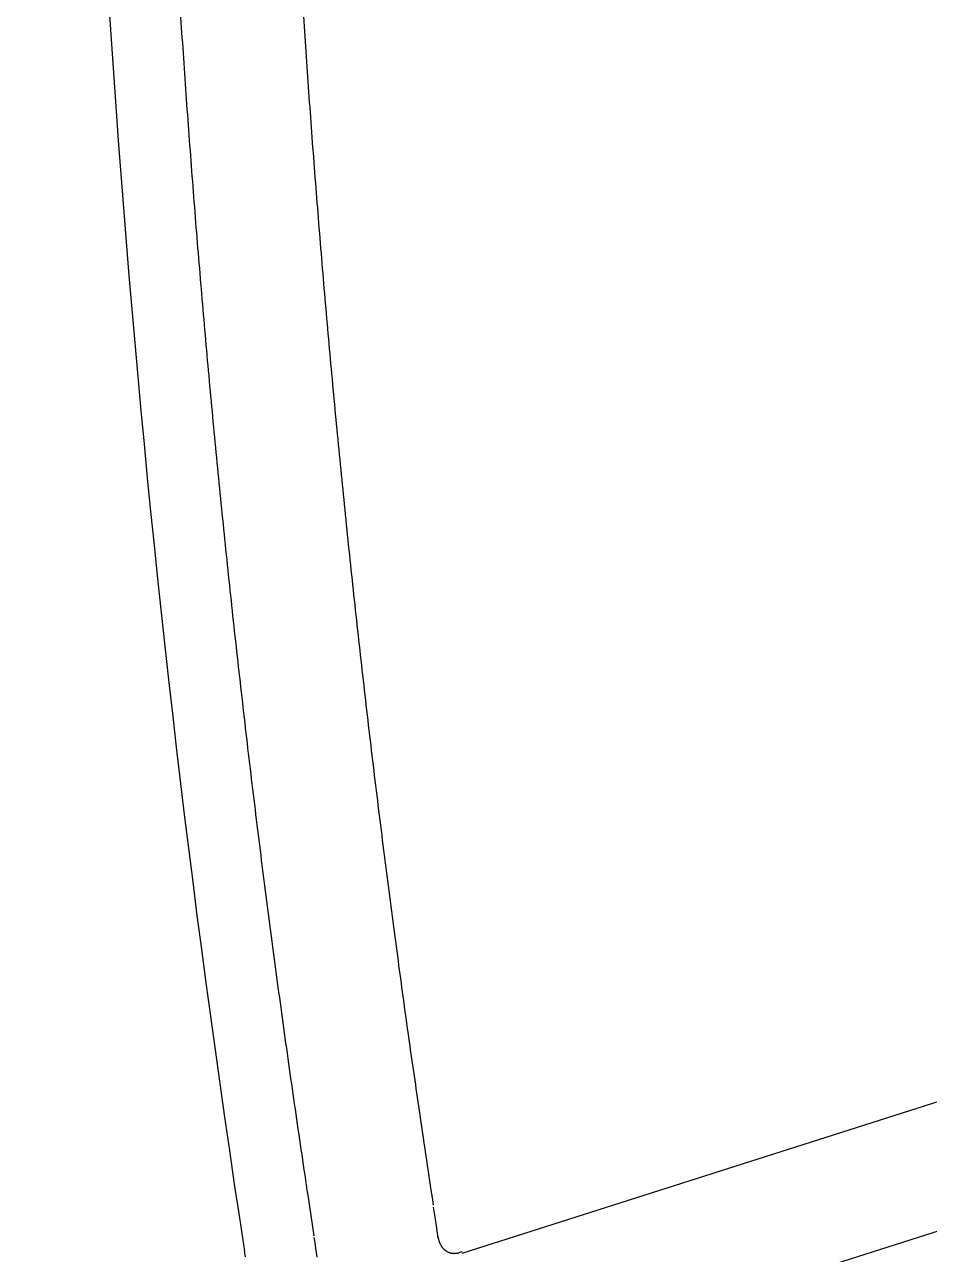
# Model space of a CAD drawing. Extents: x 413 to 494, y 628 to 766.
# Drawn here: x 450.774 to 451.156, y 645.713 to 646.232 of the extents above; entities that cross this region are included whole.
import ezdxf

# ---------------------------------------------------------------- set-up
doc = ezdxf.new("R2010")
doc.units = 0
doc.header["$MEASUREMENT"] = 0
doc.layers.add('1', color=4, linetype='Continuous')
doc.layers.add('DIM', color=3, linetype='Continuous')

# ---------------------------------------------------------------- blocks, each defined once
blk = doc.blocks.new('HSSCP')
at = {"layer": '1', "color": 4}
for points in [[(-2.61843, -1.89296), (-2.05443, -1.71314)], [(-2.03812, -1.76273), (-2.60213, -1.94251)], [(-2.63068, -1.8735), (-2.62989, -1.87863)], [(-2.62989, -1.87863), (-2.62947, -1.88137)], [(-2.62947, -1.88137), (-2.62865, -1.88666)], [(-2.68072, -1.88761), (-2.68091, -1.88633)], [(-2.68037, -1.88987), (-2.68072, -1.88761)], [(-2.67962, -1.89469), (-2.68037, -1.88987)], [(-2.71, -1.89452), (-2.71037, -1.89214)]]:
    blk.add_lwpolyline(points, dxfattribs=at)
blk.add_open_spline([(-2.71054, -0.06887), (-2.80321, -0.6731), (-2.80315, -1.28793), (-2.71037, -1.89214)], degree=3, dxfattribs=at)
for points in [[(-2.69452, -1.19324), (-2.69452, -1.19324), (-2.69388, -1.21039), (-2.69388, -1.21039), (-2.69366, -1.2161), (-2.69343, -1.22181), (-2.69319, -1.22752), (-2.69295, -1.23323), (-2.6927, -1.23894), (-2.69245, -1.24464), (-2.69219, -1.25035), (-2.69194, -1.25606), (-2.69166, -1.26175), (-2.69139, -1.26746), (-2.69111, -1.27316), (-2.69082, -1.27886), (-2.69054, -1.28457), (-2.69024, -1.29026), (-2.68994, -1.29596), (-2.68964, -1.30166), (-2.68932, -1.30735), (-2.68901, -1.31305), (-2.68869, -1.31873), (-2.68835, -1.32443), (-2.68802, -1.33013), (-2.68768, -1.33581), (-2.68734, -1.34151), (-2.68698, -1.34719), (-2.68664, -1.35287), (-2.68627, -1.35857), (-2.68591, -1.36425), (-2.68554, -1.36993), (-2.68516, -1.37562), (-2.68477, -1.3813), (-2.68439, -1.38698), (-2.684, -1.39267), (-2.6836, -1.39835), (-2.68319, -1.40403), (-2.68279, -1.4097), (-2.68237, -1.41538), (-2.68195, -1.42107), (-2.68153, -1.42674), (-2.68109, -1.43242), (-2.68066, -1.43809), (-2.68022, -1.44376), (-2.67977, -1.44943), (-2.67931, -1.45511), (-2.67886, -1.46078), (-2.67839, -1.46645), (-2.67792, -1.47212), (-2.67745, -1.47779), (-2.67697, -1.48346), (-2.67649, -1.48912), (-2.67599, -1.49478), (-2.6755, -1.50045), (-2.67499, -1.50611), (-2.67449, -1.51178), (-2.67397, -1.51744), (-2.67346, -1.52311), (-2.67293, -1.52876), (-2.6724, -1.53443), (-2.67187, -1.54009), (-2.67133, -1.54574), (-2.67078, -1.5514), (-2.67023, -1.55705), (-2.66968, -1.56271), (-2.66911, -1.56837), (-2.66855, -1.57402), (-2.66798, -1.57968), (-2.66739, -1.58533), (-2.66682, -1.59098), (-2.66623, -1.59663), (-2.66563, -1.60229), (-2.66503, -1.60793), (-2.66442, -1.61359), (-2.66381, -1.61923), (-2.66319, -1.62488), (-2.66258, -1.63053), (-2.66195, -1.63617), (-2.66132, -1.64181), (-2.66068, -1.64745), (-2.66003, -1.6531), (-2.65938, -1.65875), (-2.65873, -1.66439), (-2.65807, -1.67004), (-2.6574, -1.67569), (-2.65673, -1.68135), (-2.65605, -1.68699), (-2.65538, -1.69262), (-2.65469, -1.69825), (-2.65399, -1.70388), (-2.65331, -1.70947), (-2.65261, -1.71505), (-2.6519, -1.72066), (-2.65118, -1.72633), (-2.65046, -1.73201), (-2.64973, -1.73769), (-2.64897, -1.7435), (-2.64821, -1.74932), (-2.64743, -1.75512), (-2.64671, -1.76057), (-2.64599, -1.76603), (-2.64526, -1.77148), (-2.64459, -1.7764), (-2.64393, -1.78134), (-2.64326, -1.78626), (-2.64238, -1.7926), (-2.64149, -1.79892), (-2.64059, -1.80525), (-2.6392, -1.81499), (-2.63778, -1.82473), (-2.63633, -1.83447), (-2.63447, -1.84722), (-2.63258, -1.85997), (-2.63068, -1.87271)], [(-2.68091, -1.88555), (-2.68091, -1.88555), (-2.68351, -1.86846), (-2.68351, -1.86846), (-2.68437, -1.86275), (-2.68523, -1.85705), (-2.68607, -1.85134), (-2.68692, -1.84564), (-2.68775, -1.83993), (-2.68857, -1.83422), (-2.6894, -1.82853), (-2.69022, -1.82281), (-2.69103, -1.8171), (-2.69184, -1.81139), (-2.69264, -1.80568), (-2.69343, -1.79996), (-2.69423, -1.79425), (-2.69501, -1.78854), (-2.69579, -1.78282), (-2.69657, -1.77711), (-2.69733, -1.77138), (-2.69809, -1.76567), (-2.69886, -1.75995), (-2.69961, -1.75422), (-2.70035, -1.7485), (-2.7011, -1.74278), (-2.70183, -1.73705), (-2.70256, -1.73133), (-2.70329, -1.72561), (-2.70401, -1.71988), (-2.70471, -1.71416), (-2.70542, -1.70842), (-2.70612, -1.7027), (-2.70682, -1.69696), (-2.70751, -1.69124), (-2.7082, -1.6855), (-2.70888, -1.67976), (-2.70955, -1.67402), (-2.71022, -1.6683), (-2.71088, -1.66256), (-2.71154, -1.65683), (-2.71219, -1.65109), (-2.71284, -1.64534), (-2.71348, -1.6396), (-2.71412, -1.63386), (-2.71474, -1.62811), (-2.71537, -1.62238), (-2.71599, -1.61664), (-2.7166, -1.61089), (-2.71721, -1.60514), (-2.71781, -1.5994), (-2.7184, -1.59365), (-2.719, -1.5879), (-2.71958, -1.58215), (-2.72016, -1.5764), (-2.72074, -1.57064), (-2.72131, -1.56489), (-2.72186, -1.55914), (-2.72243, -1.55339), (-2.72297, -1.54763), (-2.72352, -1.54188), (-2.72407, -1.53613), (-2.7246, -1.53036), (-2.72512, -1.52461), (-2.72565, -1.51885), (-2.72617, -1.51308), (-2.72668, -1.50733), (-2.72719, -1.50157), (-2.7277, -1.4958), (-2.72818, -1.49004), (-2.72868, -1.48427), (-2.72917, -1.47851), (-2.72964, -1.47274), (-2.73012, -1.46698), (-2.73058, -1.46122), (-2.73105, -1.45544), (-2.73151, -1.44967), (-2.73196, -1.44391), (-2.7324, -1.43813), (-2.73284, -1.43237), (-2.73328, -1.4266), (-2.7337, -1.42082), (-2.73413, -1.41505), (-2.73455, -1.40927), (-2.73496, -1.40349), (-2.73537, -1.39771), (-2.73577, -1.39192), (-2.73617, -1.38613), (-2.73656, -1.38036), (-2.73695, -1.3746), (-2.73732, -1.36882), (-2.73769, -1.3631), (-2.73806, -1.35736), (-2.73842, -1.35162), (-2.73878, -1.34579), (-2.73914, -1.33996), (-2.73947, -1.33414), (-2.73983, -1.32817), (-2.74017, -1.32219), (-2.7405, -1.31622), (-2.74082, -1.31062), (-2.74113, -1.30502), (-2.74143, -1.29942), (-2.74171, -1.29435), (-2.74198, -1.28927), (-2.74226, -1.28421), (-2.74257, -1.2777), (-2.74289, -1.27118), (-2.74319, -1.26467), (-2.74365, -1.25463), (-2.74409, -1.24459), (-2.74449, -1.23456), (-2.74504, -1.22142), (-2.74559, -1.20826), (-2.7461, -1.19512)], [(-2.62865, -1.88587), (-2.62865, -1.88587), (-2.62858, -1.88631), (-2.62858, -1.88631), (-2.62856, -1.88644), (-2.62853, -1.88658), (-2.62851, -1.88673), (-2.62847, -1.88686), (-2.62845, -1.887), (-2.62841, -1.88713), (-2.62838, -1.88727), (-2.62834, -1.8874), (-2.6283, -1.88753), (-2.62827, -1.88766), (-2.62823, -1.88778), (-2.62819, -1.88792), (-2.62815, -1.88804), (-2.6281, -1.88816), (-2.62805, -1.88829), (-2.62801, -1.88841), (-2.62796, -1.88853), (-2.62791, -1.88865), (-2.62786, -1.88876), (-2.62781, -1.88888), (-2.62776, -1.88899), (-2.62771, -1.88911), (-2.62765, -1.88922), (-2.62759, -1.88933), (-2.62754, -1.88944), (-2.62748, -1.88955), (-2.62741, -1.88966), (-2.62735, -1.88975), (-2.62729, -1.88986), (-2.62722, -1.88995), (-2.62716, -1.89006), (-2.6271, -1.89016), (-2.62703, -1.89025), (-2.62696, -1.89035), (-2.62689, -1.89044), (-2.62682, -1.89054), (-2.62674, -1.89063), (-2.62668, -1.89071), (-2.6266, -1.89081), (-2.62653, -1.89089), (-2.62644, -1.89097), (-2.62637, -1.89105), (-2.62629, -1.89113), (-2.62621, -1.89122), (-2.62613, -1.8913), (-2.62605, -1.89136), (-2.62597, -1.89145), (-2.62588, -1.89151), (-2.6258, -1.89159), (-2.62572, -1.89166), (-2.62563, -1.89173), (-2.62554, -1.8918), (-2.62545, -1.89185), (-2.62537, -1.89192), (-2.62528, -1.89199), (-2.62518, -1.89204), (-2.62509, -1.8921), (-2.625, -1.89215), (-2.62491, -1.89221), (-2.62481, -1.89226), (-2.62472, -1.89231), (-2.62462, -1.89237), (-2.62453, -1.89241), (-2.62443, -1.89246), (-2.62433, -1.8925), (-2.62423, -1.89254), (-2.62413, -1.89258), (-2.62403, -1.89263), (-2.62393, -1.89267), (-2.62383, -1.89269), (-2.62373, -1.89273), (-2.62362, -1.89276), (-2.62351, -1.89279), (-2.62341, -1.89282), (-2.6233, -1.89284), (-2.6232, -1.89287), (-2.62309, -1.8929), (-2.62299, -1.89291), (-2.62288, -1.89294), (-2.62277, -1.89295), (-2.62266, -1.89296), (-2.62255, -1.89298), (-2.62244, -1.89299), (-2.62233, -1.89299), (-2.62222, -1.89301), (-2.6221, -1.89301), (-2.622, -1.89301), (-2.62188, -1.89302), (-2.62177, -1.89302), (-2.62166, -1.89301), (-2.62154, -1.89301), (-2.62143, -1.89301), (-2.6213, -1.89299), (-2.62119, -1.89298), (-2.62107, -1.89296), (-2.62094, -1.89295), (-2.62083, -1.89294), (-2.62072, -1.89292), (-2.62061, -1.8929), (-2.6205, -1.89288), (-2.6204, -1.89287), (-2.62029, -1.89284), (-2.62016, -1.89282), (-2.62002, -1.89277), (-2.61989, -1.89273), (-2.61968, -1.89267), (-2.61947, -1.8926), (-2.61926, -1.8925), (-2.61898, -1.89241), (-2.6187, -1.8923), (-2.61843, -1.89218)]]:
    blk.add_open_spline(points, degree=3, knots=[0, 0, 0, 0, 1, 1, 1, 2, 2, 2, 3, 3, 3, 4, 4, 4, 5, 5, 5, 6, 6, 6, 7, 7, 7, 8, 8, 8, 9, 9, 9, 10, 10, 10, 11, 11, 11, 12, 12, 12, 13, 13, 13, 14, 14, 14, 15, 15, 15, 16, 16, 16, 17, 17, 17, 18, 18, 18, 19, 19, 19, 20, 20, 20, 21, 21, 21, 22, 22, 22, 23, 23, 23, 24, 24, 24, 25, 25, 25, 26, 26, 26, 27, 27, 27, 28, 28, 28, 29, 29, 29, 30, 30, 30, 31, 31, 31, 32, 32, 32, 33, 33, 33, 34, 34, 34, 35, 35, 35, 36, 36, 36, 37, 37, 37, 38, 38, 38, 38], dxfattribs=at)
blk = doc.blocks.new('new block')
at = {"layer": '1', "color": 3}
blk.add_blockref('HSSCP', (-0.06692, 0.87911), dxfattribs=at)
blk = doc.blocks.new('2018 BEAM (110V)')
at = {"layer": 'DIM'}
blk.add_blockref('new block', (40.26093, 3.26711), dxfattribs=at)

msp = doc.modelspace()

# ---------------------------------------------------------------- block references
at = {"layer": '1'}
msp.add_blockref('2018 BEAM (110V)', (413.383, 643.46042), dxfattribs=at)

doc.saveas('drawing.dxf')
